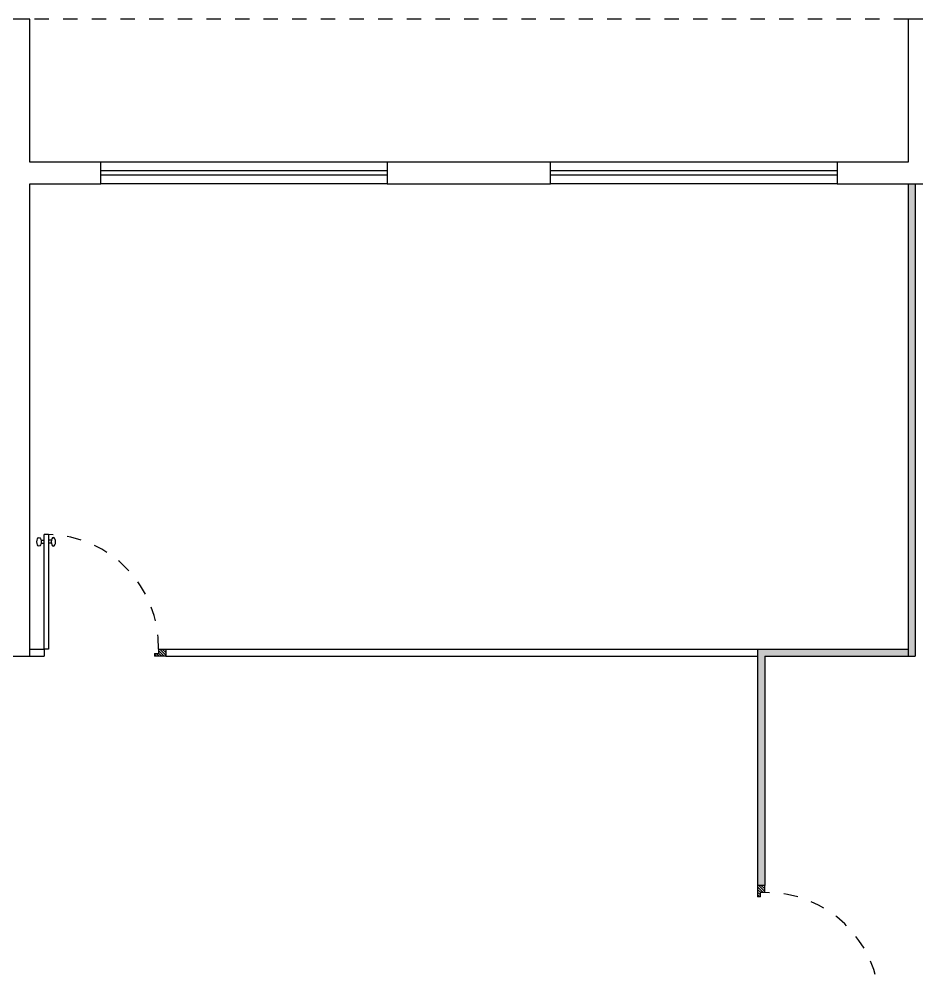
# Model space of a CAD drawing. Header units: millimetres. Extents: x 865.6 to 932.6, y 407.2 to 470.5.
# Drawn here: x 893.2 to 899.47, y 421.2 to 427.85 of the extents above; entities that cross this region are included whole.
import ezdxf

# ---------------------------------------------------------------- set-up
doc = ezdxf.new("R2010")
doc.units = ezdxf.units.MM
doc.linetypes.add('ACAD_ISO03W100', pattern=[30, 12, -18])
for name, color, linetype in [('can02', 2, 'Continuous'), ('pena 01', 1, 'Continuous'), ('pena01', 1, 'Continuous'), ('pena02', 2, 'Continuous')]:
    doc.layers.add(name, color=color, linetype=linetype)

msp = doc.modelspace()

# ---------------------------------------------------------------- hatches: boundary and pattern name
at = {"layer": 'pena02'}
for points in [[(899.4562, 423.3986), (899.4562, 426.6986), (899.4062, 426.6986), (899.4062, 423.3986)], [(898.4062, 421.7986), (898.4062, 423.3986), (899.4062, 423.3986), (899.4062, 423.4486), (898.3562, 423.4486), (898.3562, 421.7986)]]:
    msp.add_hatch(color=0, dxfattribs=at).paths.add_polyline_path(points)
h = msp.add_hatch(dxfattribs=at)
h.set_pattern_fill('LINE', color=0, scale=0.004, angle=45, style=0)
h.set_pattern_definition([(315, (-1124.676124, 2364.697597), (-0.00898025612, -0.00898025612), [])])
h.paths.add_polyline_path([(894.2228, 423.4486), (894.2228, 423.3986), (894.1428, 423.3986), (894.1428, 423.4186), (894.1728, 423.4186), (894.1728, 423.4486)])
h = msp.add_hatch(dxfattribs=at)
h.set_pattern_fill('LINE', color=0, scale=0.004, angle=135, style=0)
h.set_pattern_definition([(135, (2839.655178, -1597.100371), (-0.00898025612, -0.00898025612), [])])
h.paths.add_polyline_path([(898.4062, 421.7986), (898.3562, 421.7986), (898.3562, 421.7186), (898.3762, 421.7186), (898.3762, 421.7486), (898.4062, 421.7486)])

# ---------------------------------------------------------------- linework, layer by layer
at = {"layer": 'can02', "color": 0}
for points in [[(893.7687, 426.8486), (893.2728, 426.8486), (893.2728, 427.8486), (893.1228, 427.8486), (893.1228, 426.8486), (892.6727, 426.8486), (892.6727, 426.6986), (893.1228, 426.6986), (893.1228, 424.8986), (893.1228, 423.5486), (889.3128, 423.5486), (889.3128, 423.6486), (889.1628, 423.6486), (889.1628, 423.3986), (893.2728, 423.3986), (893.2728, 426.6986), (893.7687, 426.6986)], [(900.052, 426.6986), (900.052, 426.8486), (899.5562, 426.8486), (899.5562, 427.8486), (899.4062, 427.8486), (899.4062, 426.8486), (898.9103, 426.8486), (898.9103, 426.6986)], [(896.9103, 426.6986), (896.9103, 426.8486), (895.7687, 426.8486), (895.7687, 426.6986)]]:
    msp.add_lwpolyline(points, close=True, dxfattribs=at)
at = {"layer": 'pena 01', "color": 0, "linetype": 'ACAD_ISO03W100', "ltscale": 0.005}
msp.add_line((899.4062, 427.8486), (893.2728, 427.8486), dxfattribs=at)
for centre, start, end in [((893.3878, 423.4636), 358.90531, 88.90531), ((898.4212, 420.9636), 1.09469, 91.09469)]:
    msp.add_arc(centre, 0.7851, start, end, dxfattribs=at)
at = {"layer": 'pena01', "color": 0}
for p, q in [((895.7687, 426.8486), (893.7687, 426.8486)), ((898.9103, 426.8486), (896.9103, 426.8486)), ((895.7687, 426.6986), (893.7687, 426.6986)), ((898.9103, 426.6986), (896.9103, 426.6986))]:
    msp.add_line(p, q, dxfattribs=at)
at = {"layer": 'pena02', "color": 0}
for p, q in [((895.7687, 426.7886), (893.7687, 426.7886)), ((898.9103, 426.7886), (896.9103, 426.7886)), ((895.7687, 426.7586), (893.7687, 426.7586)), ((898.9103, 426.7586), (896.9103, 426.7586)), ((899.4062, 426.6986), (899.4062, 423.3986)), ((899.4562, 426.6986), (899.4562, 423.3986)), ((893.4028, 424.2486), (893.3728, 424.2486)), ((893.3728, 423.4486), (893.3728, 424.2486)), ((893.4028, 424.2486), (893.4028, 423.4486)), ((893.352, 424.2086), (893.3728, 424.2086)), ((893.352, 424.1886), (893.3728, 424.1886)), ((893.4237, 424.2086), (893.4028, 424.2086)), ((893.4237, 424.1886), (893.4028, 424.1886)), ((893.2728, 423.4486), (893.3728, 423.4486)), ((893.4028, 423.4486), (893.3728, 423.4486)), ((893.3728, 423.4486), (893.3728, 423.3986)), ((894.1728, 423.4486), (894.1728, 423.4186)), ((894.1728, 423.4486), (894.2228, 423.4486)), ((894.2228, 423.4486), (899.4062, 423.4486)), ((894.2228, 423.4486), (894.2228, 423.3986)), ((898.3562, 423.4486), (898.3562, 421.7986)), ((893.2728, 423.3986), (893.3728, 423.3986)), ((894.1428, 423.4186), (894.1428, 423.3986)), ((894.1428, 423.4186), (894.1728, 423.4186)), ((894.2228, 423.3986), (894.1428, 423.3986)), ((894.2228, 423.3986), (898.3562, 423.3986)), ((898.4062, 423.3986), (899.4562, 423.3986)), ((898.4062, 423.3986), (898.4062, 421.7986)), ((898.4062, 421.7986), (898.3562, 421.7986)), ((898.3562, 421.7986), (898.3562, 421.7186)), ((898.4062, 421.7486), (898.4062, 421.7986)), ((898.3762, 421.7186), (898.3562, 421.7186)), ((898.3762, 421.7186), (898.3762, 421.7486)), ((898.4062, 421.7486), (898.3762, 421.7486))]:
    msp.add_line(p, q, dxfattribs=at)
msp.add_ellipse((893.3378, 424.1986), major_axis=(0, 0.03), ratio=0.5, dxfattribs=at)
at = {"layer": 'pena02', "color": 0, "extrusion": (0, 0, -1)}
msp.add_ellipse((893.4378, 424.1986), major_axis=(0, 0.03), ratio=0.5, dxfattribs=at)

doc.saveas('drawing.dxf')
